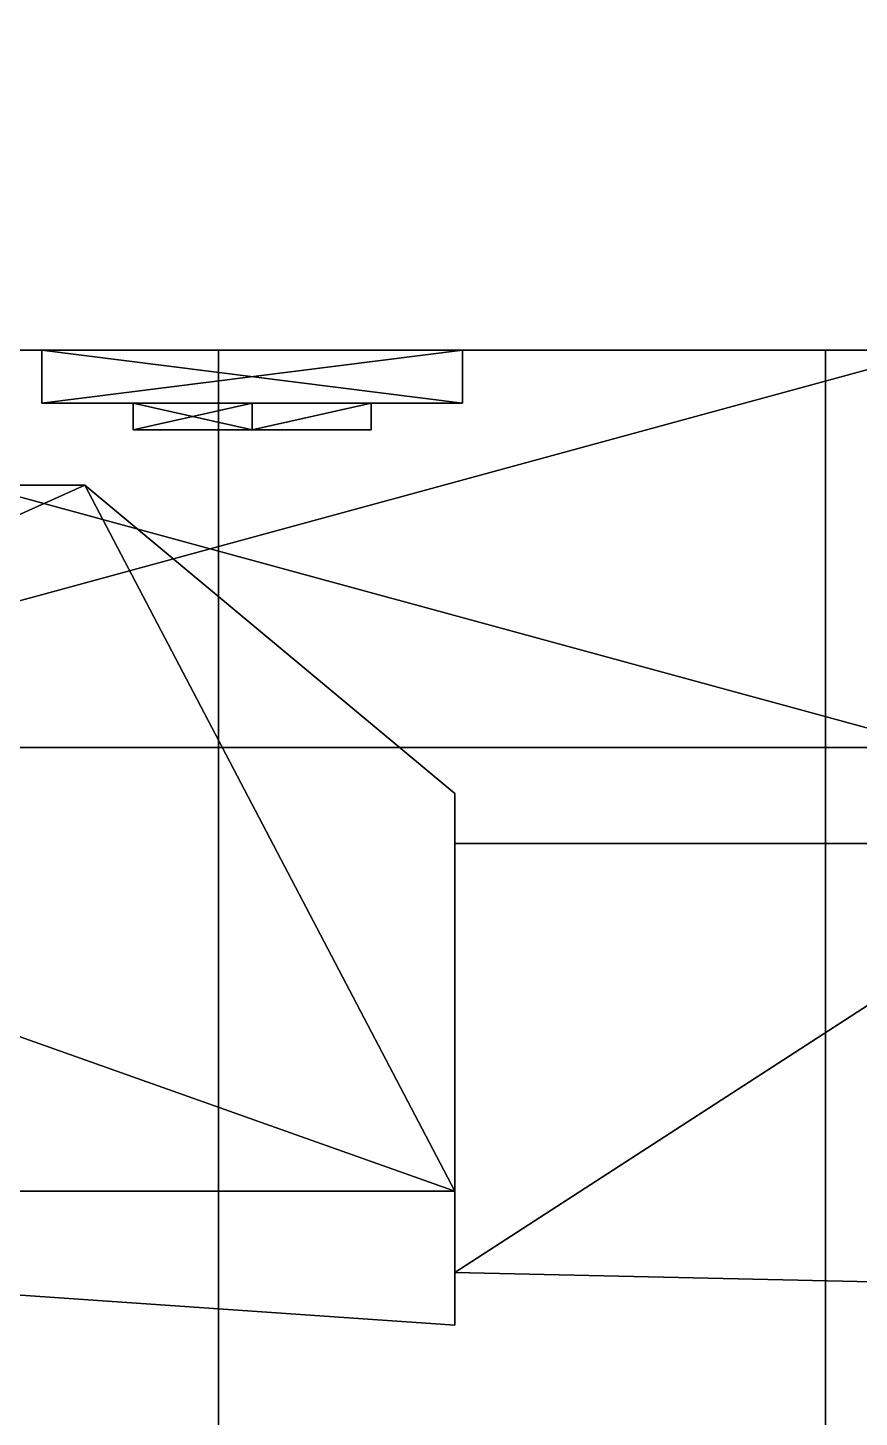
# Model space of a CAD drawing. Extents: x -469 to 3226, y 1395 to 4288.
# Drawn here: x 232.52 to 257.17, y 3425.4 to 3466.58 of the extents above; entities that cross this region are included whole.
import ezdxf

# ---------------------------------------------------------------- set-up
doc = ezdxf.new("R2010")
doc.units = 0
for name, color, linetype in [('LAYER0', 7, 'CONTINUOUS'), ('LAYER1', 7, 'CONTINUOUS'), ('LAYER106', 253, 'CONTINUOUS'), ('LAYER107', 253, 'CONTINUOUS'), ('LAYER109', 253, 'CONTINUOUS'), ('LAYER110', 253, 'CONTINUOUS'), ('LAYER112', 253, 'CONTINUOUS'), ('LAYER113', 253, 'CONTINUOUS'), ('LAYER115', 253, 'CONTINUOUS'), ('LAYER116', 253, 'CONTINUOUS'), ('LAYER118', 253, 'CONTINUOUS'), ('LAYER119', 253, 'CONTINUOUS'), ('LAYER84', 9, 'CONTINUOUS'), ('LAYER88', 7, 'CONTINUOUS'), ('LAYER91', 7, 'CONTINUOUS'), ('LAYER98', 7, 'CONTINUOUS'), ('LAYER99', 9, 'CONTINUOUS')]:
    doc.layers.add(name, color=color, linetype=linetype)

msp = doc.modelspace()

# ---------------------------------------------------------------- linework, layer by layer
at = {"layer": 'LAYER0', "invisible_edges": 1}
for points in [[(3116.174, 4288.024, -5), (-468.8259, 1395.024, -5), (-468.8259, 4288.024, -5), (3116.174, 4288.024, -5)], [(-468.8259, 1395.024, -5), (3116.174, 4288.024, -5), (3116.174, 1395.024, -5), (-468.8259, 1395.024, -5)], [(3116.174, 1395.024), (-468.8259, 4288.024), (-468.8259, 1395.024), (3116.174, 1395.024)], [(-468.8259, 4288.024), (3116.174, 1395.024), (3116.174, 4288.024), (-468.8259, 4288.024)]]:
    msp.add_3dface(points, dxfattribs=at)
at = {"layer": 'LAYER106'}
for points in [[(186.2164, 3453.024, 191.8), (187.6797, 3432.098, 191.8), (245.1851, 3432.098, 191.8), (186.2164, 3453.024, 191.8)], [(186.2164, 3453.024, 191.8), (245.1851, 3432.098, 191.8), (234.2143, 3453.024, 191.8), (186.2164, 3453.024, 191.8)], [(186.2164, 3453.024, 174.2), (186.2164, 3453.024, 191.8), (234.2143, 3453.024, 191.8), (186.2164, 3453.024, 174.2)], [(186.2164, 3453.024, 174.2), (234.2143, 3453.024, 191.8), (234.2143, 3453.024, 174.2), (186.2164, 3453.024, 174.2)], [(187.6797, 3432.098, 174.2), (186.2164, 3453.024, 174.2), (234.2143, 3453.024, 174.2), (187.6797, 3432.098, 174.2)], [(187.6797, 3432.098, 174.2), (234.2143, 3453.024, 174.2), (245.1851, 3432.098, 174.2), (187.6797, 3432.098, 174.2)], [(245.1851, 3432.098, 191.8), (245.1851, 3443.882, 191.8), (234.2143, 3453.024, 191.8), (245.1851, 3432.098, 191.8)], [(245.1851, 3432.098, 174.2), (234.2143, 3453.024, 174.2), (245.1851, 3443.882, 174.2), (245.1851, 3432.098, 174.2)], [(245.1851, 3443.882, 174.2), (234.2143, 3453.024, 174.2), (234.2143, 3453.024, 191.8), (245.1851, 3443.882, 174.2)], [(245.1851, 3443.882, 174.2), (234.2143, 3453.024, 191.8), (245.1851, 3443.882, 191.8), (245.1851, 3443.882, 174.2)], [(245.1851, 3432.098, 191.8), (245.1851, 3432.098, 174.2), (245.1851, 3443.882, 191.8), (245.1851, 3432.098, 191.8)], [(245.1851, 3443.882, 191.8), (245.1851, 3432.098, 174.2), (245.1851, 3443.882, 174.2), (245.1851, 3443.882, 191.8)], [(245.1851, 3429.69, 189.7), (262.4195, 3429.299, 189.7), (264.84, 3442.399, 189.7), (245.1851, 3429.69, 189.7)], [(245.1851, 3429.69, 189.7), (264.84, 3442.399, 189.7), (245.1851, 3442.399, 189.7), (245.1851, 3429.69, 189.7)], [(262.4195, 3429.299, 176.3), (245.1851, 3429.69, 176.3), (264.84, 3442.399, 176.3), (262.4195, 3429.299, 176.3)], [(264.84, 3442.399, 176.3), (245.1851, 3429.69, 176.3), (245.1851, 3442.399, 176.3), (264.84, 3442.399, 176.3)], [(264.84, 3442.399, 176.3), (245.1851, 3442.399, 176.3), (264.84, 3442.399, 189.7), (264.84, 3442.399, 176.3)], [(264.84, 3442.399, 189.7), (245.1851, 3442.399, 176.3), (245.1851, 3442.399, 189.7), (264.84, 3442.399, 189.7)], [(245.1851, 3432.098, 175.6), (245.1851, 3428.124, 175.6), (187.6797, 3432.098, 175.6), (245.1851, 3432.098, 175.6)], [(245.1851, 3428.124, 190.4), (245.1851, 3432.098, 190.4), (187.6797, 3432.098, 190.4), (245.1851, 3428.124, 190.4)], [(245.1851, 3428.124, 190.4), (187.6797, 3432.098, 190.4), (187.6797, 3432.098, 175.6), (245.1851, 3428.124, 190.4)], [(245.1851, 3428.124, 190.4), (187.6797, 3432.098, 175.6), (245.1851, 3428.124, 175.6), (245.1851, 3428.124, 190.4)], [(245.1851, 3432.098, 174.2), (245.1851, 3432.098, 175.6), (187.6797, 3432.098, 175.6), (245.1851, 3432.098, 174.2)], [(245.1851, 3432.098, 174.2), (187.6797, 3432.098, 175.6), (187.6797, 3432.098, 174.2), (245.1851, 3432.098, 174.2)], [(187.6797, 3432.098, 191.8), (187.6797, 3432.098, 190.4), (245.1851, 3432.098, 191.8), (187.6797, 3432.098, 191.8)], [(245.1851, 3432.098, 191.8), (187.6797, 3432.098, 190.4), (245.1851, 3432.098, 190.4), (245.1851, 3432.098, 191.8)], [(245.1851, 3428.124, 190.4), (245.1851, 3428.124, 175.6), (245.1851, 3432.098, 190.4), (245.1851, 3428.124, 190.4)], [(245.1851, 3432.098, 190.4), (245.1851, 3428.124, 175.6), (245.1851, 3432.098, 175.6), (245.1851, 3432.098, 190.4)], [(262.4195, 3429.299, 176.3), (262.4195, 3429.299, 189.7), (245.1851, 3429.69, 189.7), (262.4195, 3429.299, 176.3)], [(262.4195, 3429.299, 176.3), (245.1851, 3429.69, 189.7), (245.1851, 3429.69, 176.3), (262.4195, 3429.299, 176.3)]]:
    msp.add_3dface(points, dxfattribs=at)
at = {"layer": 'LAYER107'}
for points in [[(259.5378, 3457.024, 177), (259.5378, 3445.244, 177), (216.317, 3457.024, 177), (259.5378, 3457.024, 177)], [(216.317, 3457.024, 177), (259.5378, 3445.244, 177), (216.317, 3445.244, 177), (216.317, 3457.024, 177)], [(216.317, 3457.024, 189), (216.317, 3445.244, 189), (259.5378, 3457.024, 189), (216.317, 3457.024, 189)], [(259.5378, 3457.024, 189), (216.317, 3445.244, 189), (259.5378, 3445.244, 189), (259.5378, 3457.024, 189)], [(245.4079, 3455.453, 206), (245.4079, 3457.024, 206), (232.9403, 3457.024, 206), (245.4079, 3455.453, 206)], [(245.4079, 3455.453, 206), (232.9403, 3457.024, 206), (232.9403, 3455.453, 206), (245.4079, 3455.453, 206)], [(232.9403, 3455.453, 206), (232.9403, 3457.024, 206), (232.9403, 3457.024, 160), (232.9403, 3455.453, 206)], [(232.9403, 3455.453, 206), (232.9403, 3457.024, 160), (232.9403, 3455.453, 160), (232.9403, 3455.453, 206)], [(232.9403, 3455.453, 160), (232.9403, 3457.024, 160), (245.4079, 3457.024, 160), (232.9403, 3455.453, 160)], [(232.9403, 3455.453, 160), (245.4079, 3457.024, 160), (245.4079, 3455.453, 160), (232.9403, 3455.453, 160)], [(245.4079, 3457.024, 160), (245.4079, 3457.024, 206), (245.4079, 3455.453, 206), (245.4079, 3457.024, 160)], [(245.4079, 3457.024, 160), (245.4079, 3455.453, 206), (245.4079, 3455.453, 160), (245.4079, 3457.024, 160)], [(245.4079, 3455.453, 160), (245.4079, 3455.453, 206), (232.9403, 3455.453, 206), (245.4079, 3455.453, 160)], [(245.4079, 3455.453, 160), (232.9403, 3455.453, 206), (232.9403, 3455.453, 160), (245.4079, 3455.453, 160)], [(239.1741, 3454.668, 194.7574), (235.6478, 3454.668, 199), (239.1741, 3455.453, 194.7574), (239.1741, 3454.668, 194.7574)], [(239.1741, 3455.453, 194.7574), (235.6478, 3454.668, 199), (235.6478, 3455.453, 199), (239.1741, 3455.453, 194.7574)], [(235.6478, 3454.668, 199), (239.1741, 3454.668, 203.2426), (235.6478, 3455.453, 199), (235.6478, 3454.668, 199)], [(235.6478, 3455.453, 199), (239.1741, 3454.668, 203.2426), (239.1741, 3455.453, 203.2426), (235.6478, 3455.453, 199)], [(239.1741, 3455.453, 203.2426), (235.6478, 3455.453, 199), (239.1741, 3455.453, 194.7574), (239.1741, 3455.453, 203.2426)], [(239.1741, 3454.668, 162.7574), (235.6478, 3454.668, 167), (239.1741, 3455.453, 162.7574), (239.1741, 3454.668, 162.7574)], [(239.1741, 3455.453, 162.7574), (235.6478, 3454.668, 167), (235.6478, 3455.453, 167), (239.1741, 3455.453, 162.7574)], [(235.6478, 3454.668, 167), (239.1741, 3454.668, 171.2426), (235.6478, 3455.453, 167), (235.6478, 3454.668, 167)], [(235.6478, 3455.453, 167), (239.1741, 3454.668, 171.2426), (239.1741, 3455.453, 171.2426), (235.6478, 3455.453, 167)], [(239.1741, 3455.453, 171.2426), (235.6478, 3455.453, 167), (239.1741, 3455.453, 162.7574), (239.1741, 3455.453, 171.2426)], [(242.7005, 3454.668, 199), (239.1741, 3454.668, 194.7574), (242.7005, 3455.453, 199), (242.7005, 3454.668, 199)], [(242.7005, 3455.453, 199), (239.1741, 3454.668, 194.7574), (239.1741, 3455.453, 194.7574), (242.7005, 3455.453, 199)], [(239.1741, 3455.453, 203.2426), (239.1741, 3455.453, 194.7574), (242.7005, 3455.453, 199), (239.1741, 3455.453, 203.2426)], [(239.1741, 3455.453, 203.2426), (239.1741, 3454.668, 203.2426), (242.7005, 3455.453, 199), (239.1741, 3455.453, 203.2426)], [(242.7005, 3455.453, 199), (239.1741, 3454.668, 203.2426), (242.7005, 3454.668, 199), (242.7005, 3455.453, 199)], [(242.7005, 3454.668, 167), (239.1741, 3454.668, 162.7574), (242.7005, 3455.453, 167), (242.7005, 3454.668, 167)], [(242.7005, 3455.453, 167), (239.1741, 3454.668, 162.7574), (239.1741, 3455.453, 162.7574), (242.7005, 3455.453, 167)], [(239.1741, 3455.453, 171.2426), (239.1741, 3455.453, 162.7574), (242.7005, 3455.453, 167), (239.1741, 3455.453, 171.2426)], [(239.1741, 3455.453, 171.2426), (239.1741, 3454.668, 171.2426), (242.7005, 3455.453, 167), (239.1741, 3455.453, 171.2426)], [(242.7005, 3455.453, 167), (239.1741, 3454.668, 171.2426), (242.7005, 3454.668, 167), (242.7005, 3455.453, 167)], [(239.1741, 3454.668, 203.2426), (235.6478, 3454.668, 199), (242.7005, 3454.668, 199), (239.1741, 3454.668, 203.2426)], [(242.7005, 3454.668, 199), (235.6478, 3454.668, 199), (239.1741, 3454.668, 194.7574), (242.7005, 3454.668, 199)], [(239.1741, 3454.668, 171.2426), (235.6478, 3454.668, 167), (242.7005, 3454.668, 167), (239.1741, 3454.668, 171.2426)], [(242.7005, 3454.668, 167), (235.6478, 3454.668, 167), (239.1741, 3454.668, 162.7574), (242.7005, 3454.668, 167)], [(259.5378, 3445.244, 177), (259.5378, 3445.244, 189), (216.317, 3445.244, 177), (259.5378, 3445.244, 177)], [(216.317, 3445.244, 177), (259.5378, 3445.244, 189), (216.317, 3445.244, 189), (216.317, 3445.244, 177)]]:
    msp.add_3dface(points, dxfattribs=at)
at = {"layer": 'LAYER109'}
for points in [[(186.2164, 3453.024, 715.3), (187.6797, 3432.098, 715.3), (245.1851, 3432.098, 715.3), (186.2164, 3453.024, 715.3)], [(186.2164, 3453.024, 715.3), (245.1851, 3432.098, 715.3), (234.2143, 3453.024, 715.3), (186.2164, 3453.024, 715.3)], [(186.2164, 3453.024, 697.7), (186.2164, 3453.024, 715.3), (234.2143, 3453.024, 715.3), (186.2164, 3453.024, 697.7)], [(186.2164, 3453.024, 697.7), (234.2143, 3453.024, 715.3), (234.2143, 3453.024, 697.7), (186.2164, 3453.024, 697.7)], [(187.6797, 3432.098, 697.7), (186.2164, 3453.024, 697.7), (234.2143, 3453.024, 697.7), (187.6797, 3432.098, 697.7)], [(187.6797, 3432.098, 697.7), (234.2143, 3453.024, 697.7), (245.1851, 3432.098, 697.7), (187.6797, 3432.098, 697.7)], [(245.1851, 3432.098, 715.3), (245.1851, 3443.882, 715.3), (234.2143, 3453.024, 715.3), (245.1851, 3432.098, 715.3)], [(245.1851, 3432.098, 697.7), (234.2143, 3453.024, 697.7), (245.1851, 3443.882, 697.7), (245.1851, 3432.098, 697.7)], [(245.1851, 3443.882, 697.7), (234.2143, 3453.024, 697.7), (234.2143, 3453.024, 715.3), (245.1851, 3443.882, 697.7)], [(245.1851, 3443.882, 697.7), (234.2143, 3453.024, 715.3), (245.1851, 3443.882, 715.3), (245.1851, 3443.882, 697.7)], [(245.1851, 3432.098, 715.3), (245.1851, 3432.098, 697.7), (245.1851, 3443.882, 715.3), (245.1851, 3432.098, 715.3)], [(245.1851, 3443.882, 715.3), (245.1851, 3432.098, 697.7), (245.1851, 3443.882, 697.7), (245.1851, 3443.882, 715.3)], [(245.1851, 3429.69, 713.2), (262.4195, 3429.299, 713.2), (264.84, 3442.399, 713.2), (245.1851, 3429.69, 713.2)], [(245.1851, 3429.69, 713.2), (264.84, 3442.399, 713.2), (245.1851, 3442.399, 713.2), (245.1851, 3429.69, 713.2)], [(262.4195, 3429.299, 699.8), (245.1851, 3429.69, 699.8), (264.84, 3442.399, 699.8), (262.4195, 3429.299, 699.8)], [(264.84, 3442.399, 699.8), (245.1851, 3429.69, 699.8), (245.1851, 3442.399, 699.8), (264.84, 3442.399, 699.8)], [(264.84, 3442.399, 699.8), (245.1851, 3442.399, 699.8), (264.84, 3442.399, 713.2), (264.84, 3442.399, 699.8)], [(264.84, 3442.399, 713.2), (245.1851, 3442.399, 699.8), (245.1851, 3442.399, 713.2), (264.84, 3442.399, 713.2)], [(245.1851, 3432.098, 699.1), (245.1851, 3428.124, 699.1), (187.6797, 3432.098, 699.1), (245.1851, 3432.098, 699.1)], [(245.1851, 3428.124, 713.9), (245.1851, 3432.098, 713.9), (187.6797, 3432.098, 713.9), (245.1851, 3428.124, 713.9)], [(245.1851, 3428.124, 713.9), (187.6797, 3432.098, 713.9), (187.6797, 3432.098, 699.1), (245.1851, 3428.124, 713.9)], [(245.1851, 3428.124, 713.9), (187.6797, 3432.098, 699.1), (245.1851, 3428.124, 699.1), (245.1851, 3428.124, 713.9)], [(245.1851, 3432.098, 697.7), (245.1851, 3432.098, 699.1), (187.6797, 3432.098, 699.1), (245.1851, 3432.098, 697.7)], [(245.1851, 3432.098, 697.7), (187.6797, 3432.098, 699.1), (187.6797, 3432.098, 697.7), (245.1851, 3432.098, 697.7)], [(187.6797, 3432.098, 715.3), (187.6797, 3432.098, 713.9), (245.1851, 3432.098, 715.3), (187.6797, 3432.098, 715.3)], [(245.1851, 3432.098, 715.3), (187.6797, 3432.098, 713.9), (245.1851, 3432.098, 713.9), (245.1851, 3432.098, 715.3)], [(245.1851, 3428.124, 713.9), (245.1851, 3428.124, 699.1), (245.1851, 3432.098, 713.9), (245.1851, 3428.124, 713.9)], [(245.1851, 3432.098, 713.9), (245.1851, 3428.124, 699.1), (245.1851, 3432.098, 699.1), (245.1851, 3432.098, 713.9)], [(262.4195, 3429.299, 699.8), (262.4195, 3429.299, 713.2), (245.1851, 3429.69, 713.2), (262.4195, 3429.299, 699.8)], [(262.4195, 3429.299, 699.8), (245.1851, 3429.69, 713.2), (245.1851, 3429.69, 699.8), (262.4195, 3429.299, 699.8)]]:
    msp.add_3dface(points, dxfattribs=at)
at = {"layer": 'LAYER110'}
for points in [[(259.5378, 3457.024, 700.5), (259.5378, 3445.244, 700.5), (216.317, 3457.024, 700.5), (259.5378, 3457.024, 700.5)], [(216.317, 3457.024, 700.5), (259.5378, 3445.244, 700.5), (216.317, 3445.244, 700.5), (216.317, 3457.024, 700.5)], [(216.317, 3457.024, 712.5), (216.317, 3445.244, 712.5), (259.5378, 3457.024, 712.5), (216.317, 3457.024, 712.5)], [(259.5378, 3457.024, 712.5), (216.317, 3445.244, 712.5), (259.5378, 3445.244, 712.5), (259.5378, 3457.024, 712.5)], [(245.4079, 3455.453, 729.5), (245.4079, 3457.024, 729.5), (232.9403, 3457.024, 729.5), (245.4079, 3455.453, 729.5)], [(245.4079, 3455.453, 729.5), (232.9403, 3457.024, 729.5), (232.9403, 3455.453, 729.5), (245.4079, 3455.453, 729.5)], [(232.9403, 3455.453, 729.5), (232.9403, 3457.024, 729.5), (232.9403, 3457.024, 683.5), (232.9403, 3455.453, 729.5)], [(232.9403, 3455.453, 729.5), (232.9403, 3457.024, 683.5), (232.9403, 3455.453, 683.5), (232.9403, 3455.453, 729.5)], [(232.9403, 3455.453, 683.5), (232.9403, 3457.024, 683.5), (245.4079, 3457.024, 683.5), (232.9403, 3455.453, 683.5)], [(232.9403, 3455.453, 683.5), (245.4079, 3457.024, 683.5), (245.4079, 3455.453, 683.5), (232.9403, 3455.453, 683.5)], [(245.4079, 3457.024, 683.5), (245.4079, 3457.024, 729.5), (245.4079, 3455.453, 729.5), (245.4079, 3457.024, 683.5)], [(245.4079, 3457.024, 683.5), (245.4079, 3455.453, 729.5), (245.4079, 3455.453, 683.5), (245.4079, 3457.024, 683.5)], [(245.4079, 3455.453, 683.5), (245.4079, 3455.453, 729.5), (232.9403, 3455.453, 729.5), (245.4079, 3455.453, 683.5)], [(245.4079, 3455.453, 683.5), (232.9403, 3455.453, 729.5), (232.9403, 3455.453, 683.5), (245.4079, 3455.453, 683.5)], [(239.1741, 3454.668, 718.2574), (235.6478, 3454.668, 722.5), (239.1741, 3455.453, 718.2574), (239.1741, 3454.668, 718.2574)], [(239.1741, 3455.453, 718.2574), (235.6478, 3454.668, 722.5), (235.6478, 3455.453, 722.5), (239.1741, 3455.453, 718.2574)], [(235.6478, 3454.668, 722.5), (239.1741, 3454.668, 726.7426), (235.6478, 3455.453, 722.5), (235.6478, 3454.668, 722.5)], [(235.6478, 3455.453, 722.5), (239.1741, 3454.668, 726.7426), (239.1741, 3455.453, 726.7426), (235.6478, 3455.453, 722.5)], [(239.1741, 3455.453, 726.7426), (235.6478, 3455.453, 722.5), (239.1741, 3455.453, 718.2574), (239.1741, 3455.453, 726.7426)], [(239.1741, 3454.668, 686.2574), (235.6478, 3454.668, 690.5), (239.1741, 3455.453, 686.2574), (239.1741, 3454.668, 686.2574)], [(239.1741, 3455.453, 686.2574), (235.6478, 3454.668, 690.5), (235.6478, 3455.453, 690.5), (239.1741, 3455.453, 686.2574)], [(235.6478, 3454.668, 690.5), (239.1741, 3454.668, 694.7426), (235.6478, 3455.453, 690.5), (235.6478, 3454.668, 690.5)], [(235.6478, 3455.453, 690.5), (239.1741, 3454.668, 694.7426), (239.1741, 3455.453, 694.7426), (235.6478, 3455.453, 690.5)], [(239.1741, 3455.453, 694.7426), (235.6478, 3455.453, 690.5), (239.1741, 3455.453, 686.2574), (239.1741, 3455.453, 694.7426)], [(242.7005, 3454.668, 722.5), (239.1741, 3454.668, 718.2574), (242.7005, 3455.453, 722.5), (242.7005, 3454.668, 722.5)], [(242.7005, 3455.453, 722.5), (239.1741, 3454.668, 718.2574), (239.1741, 3455.453, 718.2574), (242.7005, 3455.453, 722.5)], [(239.1741, 3455.453, 726.7426), (239.1741, 3455.453, 718.2574), (242.7005, 3455.453, 722.5), (239.1741, 3455.453, 726.7426)], [(239.1741, 3455.453, 726.7426), (239.1741, 3454.668, 726.7426), (242.7005, 3455.453, 722.5), (239.1741, 3455.453, 726.7426)], [(242.7005, 3455.453, 722.5), (239.1741, 3454.668, 726.7426), (242.7005, 3454.668, 722.5), (242.7005, 3455.453, 722.5)], [(242.7005, 3454.668, 690.5), (239.1741, 3454.668, 686.2574), (242.7005, 3455.453, 690.5), (242.7005, 3454.668, 690.5)], [(242.7005, 3455.453, 690.5), (239.1741, 3454.668, 686.2574), (239.1741, 3455.453, 686.2574), (242.7005, 3455.453, 690.5)], [(239.1741, 3455.453, 694.7426), (239.1741, 3455.453, 686.2574), (242.7005, 3455.453, 690.5), (239.1741, 3455.453, 694.7426)], [(239.1741, 3455.453, 694.7426), (239.1741, 3454.668, 694.7426), (242.7005, 3455.453, 690.5), (239.1741, 3455.453, 694.7426)], [(242.7005, 3455.453, 690.5), (239.1741, 3454.668, 694.7426), (242.7005, 3454.668, 690.5), (242.7005, 3455.453, 690.5)], [(239.1741, 3454.668, 726.7426), (235.6478, 3454.668, 722.5), (242.7005, 3454.668, 722.5), (239.1741, 3454.668, 726.7426)], [(242.7005, 3454.668, 722.5), (235.6478, 3454.668, 722.5), (239.1741, 3454.668, 718.2574), (242.7005, 3454.668, 722.5)], [(239.1741, 3454.668, 694.7426), (235.6478, 3454.668, 690.5), (242.7005, 3454.668, 690.5), (239.1741, 3454.668, 694.7426)], [(242.7005, 3454.668, 690.5), (235.6478, 3454.668, 690.5), (239.1741, 3454.668, 686.2574), (242.7005, 3454.668, 690.5)], [(259.5378, 3445.244, 700.5), (259.5378, 3445.244, 712.5), (216.317, 3445.244, 700.5), (259.5378, 3445.244, 700.5)], [(216.317, 3445.244, 700.5), (259.5378, 3445.244, 712.5), (216.317, 3445.244, 712.5), (216.317, 3445.244, 700.5)]]:
    msp.add_3dface(points, dxfattribs=at)
at = {"layer": 'LAYER112'}
for points in [[(186.2164, 3453.024, 1238.8), (187.6797, 3432.098, 1238.8), (245.1851, 3432.098, 1238.8), (186.2164, 3453.024, 1238.8)], [(186.2164, 3453.024, 1238.8), (245.1851, 3432.098, 1238.8), (234.2143, 3453.024, 1238.8), (186.2164, 3453.024, 1238.8)], [(186.2164, 3453.024, 1221.2), (186.2164, 3453.024, 1238.8), (234.2143, 3453.024, 1238.8), (186.2164, 3453.024, 1221.2)], [(186.2164, 3453.024, 1221.2), (234.2143, 3453.024, 1238.8), (234.2143, 3453.024, 1221.2), (186.2164, 3453.024, 1221.2)], [(187.6797, 3432.098, 1221.2), (186.2164, 3453.024, 1221.2), (234.2143, 3453.024, 1221.2), (187.6797, 3432.098, 1221.2)], [(187.6797, 3432.098, 1221.2), (234.2143, 3453.024, 1221.2), (245.1851, 3432.098, 1221.2), (187.6797, 3432.098, 1221.2)], [(245.1851, 3432.098, 1238.8), (245.1851, 3443.882, 1238.8), (234.2143, 3453.024, 1238.8), (245.1851, 3432.098, 1238.8)], [(245.1851, 3432.098, 1221.2), (234.2143, 3453.024, 1221.2), (245.1851, 3443.882, 1221.2), (245.1851, 3432.098, 1221.2)], [(245.1851, 3443.882, 1221.2), (234.2143, 3453.024, 1221.2), (234.2143, 3453.024, 1238.8), (245.1851, 3443.882, 1221.2)], [(245.1851, 3443.882, 1221.2), (234.2143, 3453.024, 1238.8), (245.1851, 3443.882, 1238.8), (245.1851, 3443.882, 1221.2)], [(245.1851, 3432.098, 1238.8), (245.1851, 3432.098, 1221.2), (245.1851, 3443.882, 1238.8), (245.1851, 3432.098, 1238.8)], [(245.1851, 3443.882, 1238.8), (245.1851, 3432.098, 1221.2), (245.1851, 3443.882, 1221.2), (245.1851, 3443.882, 1238.8)], [(245.1851, 3429.69, 1236.7), (262.4195, 3429.299, 1236.7), (264.84, 3442.399, 1236.7), (245.1851, 3429.69, 1236.7)], [(245.1851, 3429.69, 1236.7), (264.84, 3442.399, 1236.7), (245.1851, 3442.399, 1236.7), (245.1851, 3429.69, 1236.7)], [(262.4195, 3429.299, 1223.3), (245.1851, 3429.69, 1223.3), (264.84, 3442.399, 1223.3), (262.4195, 3429.299, 1223.3)], [(264.84, 3442.399, 1223.3), (245.1851, 3429.69, 1223.3), (245.1851, 3442.399, 1223.3), (264.84, 3442.399, 1223.3)], [(264.84, 3442.399, 1223.3), (245.1851, 3442.399, 1223.3), (264.84, 3442.399, 1236.7), (264.84, 3442.399, 1223.3)], [(264.84, 3442.399, 1236.7), (245.1851, 3442.399, 1223.3), (245.1851, 3442.399, 1236.7), (264.84, 3442.399, 1236.7)], [(245.1851, 3432.098, 1222.6), (245.1851, 3428.124, 1222.6), (187.6797, 3432.098, 1222.6), (245.1851, 3432.098, 1222.6)], [(245.1851, 3428.124, 1237.4), (245.1851, 3432.098, 1237.4), (187.6797, 3432.098, 1237.4), (245.1851, 3428.124, 1237.4)], [(245.1851, 3428.124, 1237.4), (187.6797, 3432.098, 1237.4), (187.6797, 3432.098, 1222.6), (245.1851, 3428.124, 1237.4)], [(245.1851, 3428.124, 1237.4), (187.6797, 3432.098, 1222.6), (245.1851, 3428.124, 1222.6), (245.1851, 3428.124, 1237.4)], [(245.1851, 3432.098, 1221.2), (245.1851, 3432.098, 1222.6), (187.6797, 3432.098, 1222.6), (245.1851, 3432.098, 1221.2)], [(245.1851, 3432.098, 1221.2), (187.6797, 3432.098, 1222.6), (187.6797, 3432.098, 1221.2), (245.1851, 3432.098, 1221.2)], [(187.6797, 3432.098, 1238.8), (187.6797, 3432.098, 1237.4), (245.1851, 3432.098, 1238.8), (187.6797, 3432.098, 1238.8)], [(245.1851, 3432.098, 1238.8), (187.6797, 3432.098, 1237.4), (245.1851, 3432.098, 1237.4), (245.1851, 3432.098, 1238.8)], [(245.1851, 3428.124, 1237.4), (245.1851, 3428.124, 1222.6), (245.1851, 3432.098, 1237.4), (245.1851, 3428.124, 1237.4)], [(245.1851, 3432.098, 1237.4), (245.1851, 3428.124, 1222.6), (245.1851, 3432.098, 1222.6), (245.1851, 3432.098, 1237.4)], [(262.4195, 3429.299, 1223.3), (262.4195, 3429.299, 1236.7), (245.1851, 3429.69, 1236.7), (262.4195, 3429.299, 1223.3)], [(262.4195, 3429.299, 1223.3), (245.1851, 3429.69, 1236.7), (245.1851, 3429.69, 1223.3), (262.4195, 3429.299, 1223.3)]]:
    msp.add_3dface(points, dxfattribs=at)
at = {"layer": 'LAYER113'}
for points in [[(259.5378, 3457.024, 1224), (259.5378, 3445.244, 1224), (216.317, 3457.024, 1224), (259.5378, 3457.024, 1224)], [(216.317, 3457.024, 1224), (259.5378, 3445.244, 1224), (216.317, 3445.244, 1224), (216.317, 3457.024, 1224)], [(216.317, 3457.024, 1236), (216.317, 3445.244, 1236), (259.5378, 3457.024, 1236), (216.317, 3457.024, 1236)], [(259.5378, 3457.024, 1236), (216.317, 3445.244, 1236), (259.5378, 3445.244, 1236), (259.5378, 3457.024, 1236)], [(245.4079, 3455.453, 1253), (245.4079, 3457.024, 1253), (232.9403, 3457.024, 1253), (245.4079, 3455.453, 1253)], [(245.4079, 3455.453, 1253), (232.9403, 3457.024, 1253), (232.9403, 3455.453, 1253), (245.4079, 3455.453, 1253)], [(232.9403, 3455.453, 1253), (232.9403, 3457.024, 1253), (232.9403, 3457.024, 1207), (232.9403, 3455.453, 1253)], [(232.9403, 3455.453, 1253), (232.9403, 3457.024, 1207), (232.9403, 3455.453, 1207), (232.9403, 3455.453, 1253)], [(232.9403, 3455.453, 1207), (232.9403, 3457.024, 1207), (245.4079, 3457.024, 1207), (232.9403, 3455.453, 1207)], [(232.9403, 3455.453, 1207), (245.4079, 3457.024, 1207), (245.4079, 3455.453, 1207), (232.9403, 3455.453, 1207)], [(245.4079, 3457.024, 1207), (245.4079, 3457.024, 1253), (245.4079, 3455.453, 1253), (245.4079, 3457.024, 1207)], [(245.4079, 3457.024, 1207), (245.4079, 3455.453, 1253), (245.4079, 3455.453, 1207), (245.4079, 3457.024, 1207)], [(245.4079, 3455.453, 1207), (245.4079, 3455.453, 1253), (232.9403, 3455.453, 1253), (245.4079, 3455.453, 1207)], [(245.4079, 3455.453, 1207), (232.9403, 3455.453, 1253), (232.9403, 3455.453, 1207), (245.4079, 3455.453, 1207)], [(239.1741, 3454.668, 1241.757), (235.6478, 3454.668, 1246), (239.1741, 3455.453, 1241.757), (239.1741, 3454.668, 1241.757)], [(239.1741, 3455.453, 1241.757), (235.6478, 3454.668, 1246), (235.6478, 3455.453, 1246), (239.1741, 3455.453, 1241.757)], [(235.6478, 3454.668, 1246), (239.1741, 3454.668, 1250.243), (235.6478, 3455.453, 1246), (235.6478, 3454.668, 1246)], [(235.6478, 3455.453, 1246), (239.1741, 3454.668, 1250.243), (239.1741, 3455.453, 1250.243), (235.6478, 3455.453, 1246)], [(239.1741, 3455.453, 1250.243), (235.6478, 3455.453, 1246), (239.1741, 3455.453, 1241.757), (239.1741, 3455.453, 1250.243)], [(239.1741, 3454.668, 1209.757), (235.6478, 3454.668, 1214), (239.1741, 3455.453, 1209.757), (239.1741, 3454.668, 1209.757)], [(239.1741, 3455.453, 1209.757), (235.6478, 3454.668, 1214), (235.6478, 3455.453, 1214), (239.1741, 3455.453, 1209.757)], [(235.6478, 3454.668, 1214), (239.1741, 3454.668, 1218.243), (235.6478, 3455.453, 1214), (235.6478, 3454.668, 1214)], [(235.6478, 3455.453, 1214), (239.1741, 3454.668, 1218.243), (239.1741, 3455.453, 1218.243), (235.6478, 3455.453, 1214)], [(239.1741, 3455.453, 1218.243), (235.6478, 3455.453, 1214), (239.1741, 3455.453, 1209.757), (239.1741, 3455.453, 1218.243)], [(242.7005, 3454.668, 1246), (239.1741, 3454.668, 1241.757), (242.7005, 3455.453, 1246), (242.7005, 3454.668, 1246)], [(242.7005, 3455.453, 1246), (239.1741, 3454.668, 1241.757), (239.1741, 3455.453, 1241.757), (242.7005, 3455.453, 1246)], [(239.1741, 3455.453, 1250.243), (239.1741, 3455.453, 1241.757), (242.7005, 3455.453, 1246), (239.1741, 3455.453, 1250.243)], [(239.1741, 3455.453, 1250.243), (239.1741, 3454.668, 1250.243), (242.7005, 3455.453, 1246), (239.1741, 3455.453, 1250.243)], [(242.7005, 3455.453, 1246), (239.1741, 3454.668, 1250.243), (242.7005, 3454.668, 1246), (242.7005, 3455.453, 1246)], [(242.7005, 3454.668, 1214), (239.1741, 3454.668, 1209.757), (242.7005, 3455.453, 1214), (242.7005, 3454.668, 1214)], [(242.7005, 3455.453, 1214), (239.1741, 3454.668, 1209.757), (239.1741, 3455.453, 1209.757), (242.7005, 3455.453, 1214)], [(239.1741, 3455.453, 1218.243), (239.1741, 3455.453, 1209.757), (242.7005, 3455.453, 1214), (239.1741, 3455.453, 1218.243)], [(239.1741, 3455.453, 1218.243), (239.1741, 3454.668, 1218.243), (242.7005, 3455.453, 1214), (239.1741, 3455.453, 1218.243)], [(242.7005, 3455.453, 1214), (239.1741, 3454.668, 1218.243), (242.7005, 3454.668, 1214), (242.7005, 3455.453, 1214)], [(239.1741, 3454.668, 1250.243), (235.6478, 3454.668, 1246), (242.7005, 3454.668, 1246), (239.1741, 3454.668, 1250.243)], [(242.7005, 3454.668, 1246), (235.6478, 3454.668, 1246), (239.1741, 3454.668, 1241.757), (242.7005, 3454.668, 1246)], [(239.1741, 3454.668, 1218.243), (235.6478, 3454.668, 1214), (242.7005, 3454.668, 1214), (239.1741, 3454.668, 1218.243)], [(242.7005, 3454.668, 1214), (235.6478, 3454.668, 1214), (239.1741, 3454.668, 1209.757), (242.7005, 3454.668, 1214)], [(259.5378, 3445.244, 1224), (259.5378, 3445.244, 1236), (216.317, 3445.244, 1224), (259.5378, 3445.244, 1224)], [(216.317, 3445.244, 1224), (259.5378, 3445.244, 1236), (216.317, 3445.244, 1236), (216.317, 3445.244, 1224)]]:
    msp.add_3dface(points, dxfattribs=at)
at = {"layer": 'LAYER115'}
for points in [[(186.2164, 3453.024, 1762.3), (187.6797, 3432.098, 1762.3), (245.1851, 3432.098, 1762.3), (186.2164, 3453.024, 1762.3)], [(186.2164, 3453.024, 1762.3), (245.1851, 3432.098, 1762.3), (234.2143, 3453.024, 1762.3), (186.2164, 3453.024, 1762.3)], [(186.2164, 3453.024, 1744.7), (186.2164, 3453.024, 1762.3), (234.2143, 3453.024, 1762.3), (186.2164, 3453.024, 1744.7)], [(186.2164, 3453.024, 1744.7), (234.2143, 3453.024, 1762.3), (234.2143, 3453.024, 1744.7), (186.2164, 3453.024, 1744.7)], [(187.6797, 3432.098, 1744.7), (186.2164, 3453.024, 1744.7), (234.2143, 3453.024, 1744.7), (187.6797, 3432.098, 1744.7)], [(187.6797, 3432.098, 1744.7), (234.2143, 3453.024, 1744.7), (245.1851, 3432.098, 1744.7), (187.6797, 3432.098, 1744.7)], [(245.1851, 3432.098, 1762.3), (245.1851, 3443.882, 1762.3), (234.2143, 3453.024, 1762.3), (245.1851, 3432.098, 1762.3)], [(245.1851, 3432.098, 1744.7), (234.2143, 3453.024, 1744.7), (245.1851, 3443.882, 1744.7), (245.1851, 3432.098, 1744.7)], [(245.1851, 3443.882, 1744.7), (234.2143, 3453.024, 1744.7), (234.2143, 3453.024, 1762.3), (245.1851, 3443.882, 1744.7)], [(245.1851, 3443.882, 1744.7), (234.2143, 3453.024, 1762.3), (245.1851, 3443.882, 1762.3), (245.1851, 3443.882, 1744.7)], [(245.1851, 3432.098, 1762.3), (245.1851, 3432.098, 1744.7), (245.1851, 3443.882, 1762.3), (245.1851, 3432.098, 1762.3)], [(245.1851, 3443.882, 1762.3), (245.1851, 3432.098, 1744.7), (245.1851, 3443.882, 1744.7), (245.1851, 3443.882, 1762.3)], [(245.1851, 3429.69, 1760.2), (262.4195, 3429.299, 1760.2), (264.84, 3442.399, 1760.2), (245.1851, 3429.69, 1760.2)], [(245.1851, 3429.69, 1760.2), (264.84, 3442.399, 1760.2), (245.1851, 3442.399, 1760.2), (245.1851, 3429.69, 1760.2)], [(262.4195, 3429.299, 1746.8), (245.1851, 3429.69, 1746.8), (264.84, 3442.399, 1746.8), (262.4195, 3429.299, 1746.8)], [(264.84, 3442.399, 1746.8), (245.1851, 3429.69, 1746.8), (245.1851, 3442.399, 1746.8), (264.84, 3442.399, 1746.8)], [(264.84, 3442.399, 1746.8), (245.1851, 3442.399, 1746.8), (264.84, 3442.399, 1760.2), (264.84, 3442.399, 1746.8)], [(264.84, 3442.399, 1760.2), (245.1851, 3442.399, 1746.8), (245.1851, 3442.399, 1760.2), (264.84, 3442.399, 1760.2)], [(245.1851, 3432.098, 1746.1), (245.1851, 3428.124, 1746.1), (187.6797, 3432.098, 1746.1), (245.1851, 3432.098, 1746.1)], [(245.1851, 3428.124, 1760.9), (245.1851, 3432.098, 1760.9), (187.6797, 3432.098, 1760.9), (245.1851, 3428.124, 1760.9)], [(245.1851, 3428.124, 1760.9), (187.6797, 3432.098, 1760.9), (187.6797, 3432.098, 1746.1), (245.1851, 3428.124, 1760.9)], [(245.1851, 3428.124, 1760.9), (187.6797, 3432.098, 1746.1), (245.1851, 3428.124, 1746.1), (245.1851, 3428.124, 1760.9)], [(245.1851, 3432.098, 1744.7), (245.1851, 3432.098, 1746.1), (187.6797, 3432.098, 1746.1), (245.1851, 3432.098, 1744.7)], [(245.1851, 3432.098, 1744.7), (187.6797, 3432.098, 1746.1), (187.6797, 3432.098, 1744.7), (245.1851, 3432.098, 1744.7)], [(187.6797, 3432.098, 1762.3), (187.6797, 3432.098, 1760.9), (245.1851, 3432.098, 1762.3), (187.6797, 3432.098, 1762.3)], [(245.1851, 3432.098, 1762.3), (187.6797, 3432.098, 1760.9), (245.1851, 3432.098, 1760.9), (245.1851, 3432.098, 1762.3)], [(245.1851, 3428.124, 1760.9), (245.1851, 3428.124, 1746.1), (245.1851, 3432.098, 1760.9), (245.1851, 3428.124, 1760.9)], [(245.1851, 3432.098, 1760.9), (245.1851, 3428.124, 1746.1), (245.1851, 3432.098, 1746.1), (245.1851, 3432.098, 1760.9)], [(262.4195, 3429.299, 1746.8), (262.4195, 3429.299, 1760.2), (245.1851, 3429.69, 1760.2), (262.4195, 3429.299, 1746.8)], [(262.4195, 3429.299, 1746.8), (245.1851, 3429.69, 1760.2), (245.1851, 3429.69, 1746.8), (262.4195, 3429.299, 1746.8)]]:
    msp.add_3dface(points, dxfattribs=at)
at = {"layer": 'LAYER116'}
for points in [[(259.5378, 3457.024, 1747.5), (259.5378, 3445.244, 1747.5), (216.317, 3457.024, 1747.5), (259.5378, 3457.024, 1747.5)], [(216.317, 3457.024, 1747.5), (259.5378, 3445.244, 1747.5), (216.317, 3445.244, 1747.5), (216.317, 3457.024, 1747.5)], [(216.317, 3457.024, 1759.5), (216.317, 3445.244, 1759.5), (259.5378, 3457.024, 1759.5), (216.317, 3457.024, 1759.5)], [(259.5378, 3457.024, 1759.5), (216.317, 3445.244, 1759.5), (259.5378, 3445.244, 1759.5), (259.5378, 3457.024, 1759.5)], [(245.4079, 3455.453, 1776.5), (245.4079, 3457.024, 1776.5), (232.9403, 3457.024, 1776.5), (245.4079, 3455.453, 1776.5)], [(245.4079, 3455.453, 1776.5), (232.9403, 3457.024, 1776.5), (232.9403, 3455.453, 1776.5), (245.4079, 3455.453, 1776.5)], [(232.9403, 3455.453, 1776.5), (232.9403, 3457.024, 1776.5), (232.9403, 3457.024, 1730.5), (232.9403, 3455.453, 1776.5)], [(232.9403, 3455.453, 1776.5), (232.9403, 3457.024, 1730.5), (232.9403, 3455.453, 1730.5), (232.9403, 3455.453, 1776.5)], [(232.9403, 3455.453, 1730.5), (232.9403, 3457.024, 1730.5), (245.4079, 3457.024, 1730.5), (232.9403, 3455.453, 1730.5)], [(232.9403, 3455.453, 1730.5), (245.4079, 3457.024, 1730.5), (245.4079, 3455.453, 1730.5), (232.9403, 3455.453, 1730.5)], [(245.4079, 3457.024, 1730.5), (245.4079, 3457.024, 1776.5), (245.4079, 3455.453, 1776.5), (245.4079, 3457.024, 1730.5)], [(245.4079, 3457.024, 1730.5), (245.4079, 3455.453, 1776.5), (245.4079, 3455.453, 1730.5), (245.4079, 3457.024, 1730.5)], [(245.4079, 3455.453, 1730.5), (245.4079, 3455.453, 1776.5), (232.9403, 3455.453, 1776.5), (245.4079, 3455.453, 1730.5)], [(245.4079, 3455.453, 1730.5), (232.9403, 3455.453, 1776.5), (232.9403, 3455.453, 1730.5), (245.4079, 3455.453, 1730.5)], [(239.1741, 3454.668, 1765.257), (235.6478, 3454.668, 1769.5), (239.1741, 3455.453, 1765.257), (239.1741, 3454.668, 1765.257)], [(239.1741, 3455.453, 1765.257), (235.6478, 3454.668, 1769.5), (235.6478, 3455.453, 1769.5), (239.1741, 3455.453, 1765.257)], [(235.6478, 3454.668, 1769.5), (239.1741, 3454.668, 1773.743), (235.6478, 3455.453, 1769.5), (235.6478, 3454.668, 1769.5)], [(235.6478, 3455.453, 1769.5), (239.1741, 3454.668, 1773.743), (239.1741, 3455.453, 1773.743), (235.6478, 3455.453, 1769.5)], [(239.1741, 3455.453, 1773.743), (235.6478, 3455.453, 1769.5), (239.1741, 3455.453, 1765.257), (239.1741, 3455.453, 1773.743)], [(239.1741, 3454.668, 1733.257), (235.6478, 3454.668, 1737.5), (239.1741, 3455.453, 1733.257), (239.1741, 3454.668, 1733.257)], [(239.1741, 3455.453, 1733.257), (235.6478, 3454.668, 1737.5), (235.6478, 3455.453, 1737.5), (239.1741, 3455.453, 1733.257)], [(235.6478, 3454.668, 1737.5), (239.1741, 3454.668, 1741.743), (235.6478, 3455.453, 1737.5), (235.6478, 3454.668, 1737.5)], [(235.6478, 3455.453, 1737.5), (239.1741, 3454.668, 1741.743), (239.1741, 3455.453, 1741.743), (235.6478, 3455.453, 1737.5)], [(239.1741, 3455.453, 1741.743), (235.6478, 3455.453, 1737.5), (239.1741, 3455.453, 1733.257), (239.1741, 3455.453, 1741.743)], [(242.7005, 3454.668, 1769.5), (239.1741, 3454.668, 1765.257), (242.7005, 3455.453, 1769.5), (242.7005, 3454.668, 1769.5)], [(242.7005, 3455.453, 1769.5), (239.1741, 3454.668, 1765.257), (239.1741, 3455.453, 1765.257), (242.7005, 3455.453, 1769.5)], [(239.1741, 3455.453, 1773.743), (239.1741, 3455.453, 1765.257), (242.7005, 3455.453, 1769.5), (239.1741, 3455.453, 1773.743)], [(239.1741, 3455.453, 1773.743), (239.1741, 3454.668, 1773.743), (242.7005, 3455.453, 1769.5), (239.1741, 3455.453, 1773.743)], [(242.7005, 3455.453, 1769.5), (239.1741, 3454.668, 1773.743), (242.7005, 3454.668, 1769.5), (242.7005, 3455.453, 1769.5)], [(242.7005, 3454.668, 1737.5), (239.1741, 3454.668, 1733.257), (242.7005, 3455.453, 1737.5), (242.7005, 3454.668, 1737.5)], [(242.7005, 3455.453, 1737.5), (239.1741, 3454.668, 1733.257), (239.1741, 3455.453, 1733.257), (242.7005, 3455.453, 1737.5)], [(239.1741, 3455.453, 1741.743), (239.1741, 3455.453, 1733.257), (242.7005, 3455.453, 1737.5), (239.1741, 3455.453, 1741.743)], [(239.1741, 3455.453, 1741.743), (239.1741, 3454.668, 1741.743), (242.7005, 3455.453, 1737.5), (239.1741, 3455.453, 1741.743)], [(242.7005, 3455.453, 1737.5), (239.1741, 3454.668, 1741.743), (242.7005, 3454.668, 1737.5), (242.7005, 3455.453, 1737.5)], [(239.1741, 3454.668, 1773.743), (235.6478, 3454.668, 1769.5), (242.7005, 3454.668, 1769.5), (239.1741, 3454.668, 1773.743)], [(242.7005, 3454.668, 1769.5), (235.6478, 3454.668, 1769.5), (239.1741, 3454.668, 1765.257), (242.7005, 3454.668, 1769.5)], [(239.1741, 3454.668, 1741.743), (235.6478, 3454.668, 1737.5), (242.7005, 3454.668, 1737.5), (239.1741, 3454.668, 1741.743)], [(242.7005, 3454.668, 1737.5), (235.6478, 3454.668, 1737.5), (239.1741, 3454.668, 1733.257), (242.7005, 3454.668, 1737.5)], [(259.5378, 3445.244, 1747.5), (259.5378, 3445.244, 1759.5), (216.317, 3445.244, 1747.5), (259.5378, 3445.244, 1747.5)], [(216.317, 3445.244, 1747.5), (259.5378, 3445.244, 1759.5), (216.317, 3445.244, 1759.5), (216.317, 3445.244, 1747.5)]]:
    msp.add_3dface(points, dxfattribs=at)
at = {"layer": 'LAYER118'}
for points in [[(186.2164, 3453.024, 2285.8), (187.6797, 3432.098, 2285.8), (245.1851, 3432.098, 2285.8), (186.2164, 3453.024, 2285.8)], [(186.2164, 3453.024, 2285.8), (245.1851, 3432.098, 2285.8), (234.2143, 3453.024, 2285.8), (186.2164, 3453.024, 2285.8)], [(186.2164, 3453.024, 2268.2), (186.2164, 3453.024, 2285.8), (234.2143, 3453.024, 2285.8), (186.2164, 3453.024, 2268.2)], [(186.2164, 3453.024, 2268.2), (234.2143, 3453.024, 2285.8), (234.2143, 3453.024, 2268.2), (186.2164, 3453.024, 2268.2)], [(187.6797, 3432.098, 2268.2), (186.2164, 3453.024, 2268.2), (234.2143, 3453.024, 2268.2), (187.6797, 3432.098, 2268.2)], [(187.6797, 3432.098, 2268.2), (234.2143, 3453.024, 2268.2), (245.1851, 3432.098, 2268.2), (187.6797, 3432.098, 2268.2)], [(245.1851, 3432.098, 2285.8), (245.1851, 3443.882, 2285.8), (234.2143, 3453.024, 2285.8), (245.1851, 3432.098, 2285.8)], [(245.1851, 3432.098, 2268.2), (234.2143, 3453.024, 2268.2), (245.1851, 3443.882, 2268.2), (245.1851, 3432.098, 2268.2)], [(245.1851, 3443.882, 2268.2), (234.2143, 3453.024, 2268.2), (234.2143, 3453.024, 2285.8), (245.1851, 3443.882, 2268.2)], [(245.1851, 3443.882, 2268.2), (234.2143, 3453.024, 2285.8), (245.1851, 3443.882, 2285.8), (245.1851, 3443.882, 2268.2)], [(245.1851, 3432.098, 2285.8), (245.1851, 3432.098, 2268.2), (245.1851, 3443.882, 2285.8), (245.1851, 3432.098, 2285.8)], [(245.1851, 3443.882, 2285.8), (245.1851, 3432.098, 2268.2), (245.1851, 3443.882, 2268.2), (245.1851, 3443.882, 2285.8)], [(245.1851, 3429.69, 2283.7), (262.4195, 3429.299, 2283.7), (264.84, 3442.399, 2283.7), (245.1851, 3429.69, 2283.7)], [(245.1851, 3429.69, 2283.7), (264.84, 3442.399, 2283.7), (245.1851, 3442.399, 2283.7), (245.1851, 3429.69, 2283.7)], [(262.4195, 3429.299, 2270.3), (245.1851, 3429.69, 2270.3), (264.84, 3442.399, 2270.3), (262.4195, 3429.299, 2270.3)], [(264.84, 3442.399, 2270.3), (245.1851, 3429.69, 2270.3), (245.1851, 3442.399, 2270.3), (264.84, 3442.399, 2270.3)], [(264.84, 3442.399, 2270.3), (245.1851, 3442.399, 2270.3), (264.84, 3442.399, 2283.7), (264.84, 3442.399, 2270.3)], [(264.84, 3442.399, 2283.7), (245.1851, 3442.399, 2270.3), (245.1851, 3442.399, 2283.7), (264.84, 3442.399, 2283.7)], [(245.1851, 3432.098, 2269.6), (245.1851, 3428.124, 2269.6), (187.6797, 3432.098, 2269.6), (245.1851, 3432.098, 2269.6)], [(245.1851, 3428.124, 2284.4), (245.1851, 3432.098, 2284.4), (187.6797, 3432.098, 2284.4), (245.1851, 3428.124, 2284.4)], [(245.1851, 3428.124, 2284.4), (187.6797, 3432.098, 2284.4), (187.6797, 3432.098, 2269.6), (245.1851, 3428.124, 2284.4)], [(245.1851, 3428.124, 2284.4), (187.6797, 3432.098, 2269.6), (245.1851, 3428.124, 2269.6), (245.1851, 3428.124, 2284.4)], [(245.1851, 3432.098, 2268.2), (245.1851, 3432.098, 2269.6), (187.6797, 3432.098, 2269.6), (245.1851, 3432.098, 2268.2)], [(245.1851, 3432.098, 2268.2), (187.6797, 3432.098, 2269.6), (187.6797, 3432.098, 2268.2), (245.1851, 3432.098, 2268.2)], [(187.6797, 3432.098, 2285.8), (187.6797, 3432.098, 2284.4), (245.1851, 3432.098, 2285.8), (187.6797, 3432.098, 2285.8)], [(245.1851, 3432.098, 2285.8), (187.6797, 3432.098, 2284.4), (245.1851, 3432.098, 2284.4), (245.1851, 3432.098, 2285.8)], [(245.1851, 3428.124, 2284.4), (245.1851, 3428.124, 2269.6), (245.1851, 3432.098, 2284.4), (245.1851, 3428.124, 2284.4)], [(245.1851, 3432.098, 2284.4), (245.1851, 3428.124, 2269.6), (245.1851, 3432.098, 2269.6), (245.1851, 3432.098, 2284.4)], [(262.4195, 3429.299, 2270.3), (262.4195, 3429.299, 2283.7), (245.1851, 3429.69, 2283.7), (262.4195, 3429.299, 2270.3)], [(262.4195, 3429.299, 2270.3), (245.1851, 3429.69, 2283.7), (245.1851, 3429.69, 2270.3), (262.4195, 3429.299, 2270.3)]]:
    msp.add_3dface(points, dxfattribs=at)
at = {"layer": 'LAYER119'}
for points in [[(259.5378, 3457.024, 2271), (259.5378, 3445.244, 2271), (216.317, 3457.024, 2271), (259.5378, 3457.024, 2271)], [(216.317, 3457.024, 2271), (259.5378, 3445.244, 2271), (216.317, 3445.244, 2271), (216.317, 3457.024, 2271)], [(216.317, 3457.024, 2283), (216.317, 3445.244, 2283), (259.5378, 3457.024, 2283), (216.317, 3457.024, 2283)], [(259.5378, 3457.024, 2283), (216.317, 3445.244, 2283), (259.5378, 3445.244, 2283), (259.5378, 3457.024, 2283)], [(245.4079, 3455.453, 2300), (245.4079, 3457.024, 2300), (232.9403, 3457.024, 2300), (245.4079, 3455.453, 2300)], [(245.4079, 3455.453, 2300), (232.9403, 3457.024, 2300), (232.9403, 3455.453, 2300), (245.4079, 3455.453, 2300)], [(232.9403, 3455.453, 2300), (232.9403, 3457.024, 2300), (232.9403, 3457.024, 2254), (232.9403, 3455.453, 2300)], [(232.9403, 3455.453, 2300), (232.9403, 3457.024, 2254), (232.9403, 3455.453, 2254), (232.9403, 3455.453, 2300)], [(232.9403, 3455.453, 2254), (232.9403, 3457.024, 2254), (245.4079, 3457.024, 2254), (232.9403, 3455.453, 2254)], [(232.9403, 3455.453, 2254), (245.4079, 3457.024, 2254), (245.4079, 3455.453, 2254), (232.9403, 3455.453, 2254)], [(245.4079, 3457.024, 2254), (245.4079, 3457.024, 2300), (245.4079, 3455.453, 2300), (245.4079, 3457.024, 2254)], [(245.4079, 3457.024, 2254), (245.4079, 3455.453, 2300), (245.4079, 3455.453, 2254), (245.4079, 3457.024, 2254)], [(245.4079, 3455.453, 2254), (245.4079, 3455.453, 2300), (232.9403, 3455.453, 2300), (245.4079, 3455.453, 2254)], [(245.4079, 3455.453, 2254), (232.9403, 3455.453, 2300), (232.9403, 3455.453, 2254), (245.4079, 3455.453, 2254)], [(239.1741, 3454.668, 2288.757), (235.6478, 3454.668, 2293), (239.1741, 3455.453, 2288.757), (239.1741, 3454.668, 2288.757)], [(239.1741, 3455.453, 2288.757), (235.6478, 3454.668, 2293), (235.6478, 3455.453, 2293), (239.1741, 3455.453, 2288.757)], [(235.6478, 3454.668, 2293), (239.1741, 3454.668, 2297.243), (235.6478, 3455.453, 2293), (235.6478, 3454.668, 2293)], [(235.6478, 3455.453, 2293), (239.1741, 3454.668, 2297.243), (239.1741, 3455.453, 2297.243), (235.6478, 3455.453, 2293)], [(239.1741, 3455.453, 2297.243), (235.6478, 3455.453, 2293), (239.1741, 3455.453, 2288.757), (239.1741, 3455.453, 2297.243)], [(239.1741, 3454.668, 2256.757), (235.6478, 3454.668, 2261), (239.1741, 3455.453, 2256.757), (239.1741, 3454.668, 2256.757)], [(239.1741, 3455.453, 2256.757), (235.6478, 3454.668, 2261), (235.6478, 3455.453, 2261), (239.1741, 3455.453, 2256.757)], [(235.6478, 3454.668, 2261), (239.1741, 3454.668, 2265.243), (235.6478, 3455.453, 2261), (235.6478, 3454.668, 2261)], [(235.6478, 3455.453, 2261), (239.1741, 3454.668, 2265.243), (239.1741, 3455.453, 2265.243), (235.6478, 3455.453, 2261)], [(239.1741, 3455.453, 2265.243), (235.6478, 3455.453, 2261), (239.1741, 3455.453, 2256.757), (239.1741, 3455.453, 2265.243)], [(242.7005, 3454.668, 2293), (239.1741, 3454.668, 2288.757), (242.7005, 3455.453, 2293), (242.7005, 3454.668, 2293)], [(242.7005, 3455.453, 2293), (239.1741, 3454.668, 2288.757), (239.1741, 3455.453, 2288.757), (242.7005, 3455.453, 2293)], [(239.1741, 3455.453, 2297.243), (239.1741, 3455.453, 2288.757), (242.7005, 3455.453, 2293), (239.1741, 3455.453, 2297.243)], [(239.1741, 3455.453, 2297.243), (239.1741, 3454.668, 2297.243), (242.7005, 3455.453, 2293), (239.1741, 3455.453, 2297.243)], [(242.7005, 3455.453, 2293), (239.1741, 3454.668, 2297.243), (242.7005, 3454.668, 2293), (242.7005, 3455.453, 2293)], [(242.7005, 3454.668, 2261), (239.1741, 3454.668, 2256.757), (242.7005, 3455.453, 2261), (242.7005, 3454.668, 2261)], [(242.7005, 3455.453, 2261), (239.1741, 3454.668, 2256.757), (239.1741, 3455.453, 2256.757), (242.7005, 3455.453, 2261)], [(239.1741, 3455.453, 2265.243), (239.1741, 3455.453, 2256.757), (242.7005, 3455.453, 2261), (239.1741, 3455.453, 2265.243)], [(239.1741, 3455.453, 2265.243), (239.1741, 3454.668, 2265.243), (242.7005, 3455.453, 2261), (239.1741, 3455.453, 2265.243)], [(242.7005, 3455.453, 2261), (239.1741, 3454.668, 2265.243), (242.7005, 3454.668, 2261), (242.7005, 3455.453, 2261)], [(239.1741, 3454.668, 2297.243), (235.6478, 3454.668, 2293), (242.7005, 3454.668, 2293), (239.1741, 3454.668, 2297.243)], [(242.7005, 3454.668, 2293), (235.6478, 3454.668, 2293), (239.1741, 3454.668, 2288.757), (242.7005, 3454.668, 2293)], [(239.1741, 3454.668, 2265.243), (235.6478, 3454.668, 2261), (242.7005, 3454.668, 2261), (239.1741, 3454.668, 2265.243)], [(242.7005, 3454.668, 2261), (235.6478, 3454.668, 2261), (239.1741, 3454.668, 2256.757), (242.7005, 3454.668, 2261)], [(259.5378, 3445.244, 2271), (259.5378, 3445.244, 2283), (216.317, 3445.244, 2271), (259.5378, 3445.244, 2271)], [(216.317, 3445.244, 2271), (259.5378, 3445.244, 2283), (216.317, 3445.244, 2283), (216.317, 3445.244, 2271)]]:
    msp.add_3dface(points, dxfattribs=at)
at = {"layer": 'LAYER84', "invisible_edges": 1}
for points in [[(-303.8259, 3457.024), (276.1741, 3475.024), (276.1741, 3457.024), (-303.8259, 3457.024)], [(276.1741, 3475.024), (-303.8259, 3457.024), (-303.8259, 3475.024), (276.1741, 3475.024)], [(-303.8259, 3475.024, 2380), (276.1741, 3457.024, 2380), (276.1741, 3475.024, 2380), (-303.8259, 3475.024, 2380)], [(276.1741, 3457.024, 2380), (-303.8259, 3475.024, 2380), (-303.8259, 3457.024, 2380), (276.1741, 3457.024, 2380)], [(-303.8259, 3457.024), (276.1741, 3457.024, 2380), (-303.8259, 3457.024, 2380), (-303.8259, 3457.024)], [(276.1741, 3457.024, 2380), (-303.8259, 3457.024), (276.1741, 3457.024), (276.1741, 3457.024, 2380)]]:
    msp.add_3dface(points, dxfattribs=at)
at = {"layer": 'LAYER88', "invisible_edges": 1}
for points in [[(-303.8259, 3063.694, 2379), (276.1741, 3457.024, 2379), (-303.8259, 3457.024, 2379), (-303.8259, 3063.694, 2379)], [(276.1741, 3457.024, 2379), (-303.8259, 3063.694, 2379), (276.1741, 3063.694, 2379), (276.1741, 3457.024, 2379)], [(-303.8259, 3457.024, 2361), (276.1741, 3457.024, 2379), (276.1741, 3457.024, 2361), (-303.8259, 3457.024, 2361)], [(276.1741, 3457.024, 2379), (-303.8259, 3457.024, 2361), (-303.8259, 3457.024, 2379), (276.1741, 3457.024, 2379)], [(276.1741, 3063.694, 2361), (-303.8259, 3457.024, 2361), (276.1741, 3457.024, 2361), (276.1741, 3063.694, 2361)], [(-303.8259, 3457.024, 2361), (276.1741, 3063.694, 2361), (-303.8259, 3063.694, 2361), (-303.8259, 3457.024, 2361)]]:
    msp.add_3dface(points, dxfattribs=at)
at = {"layer": 'LAYER91', "invisible_edges": 1}
for points in [[(-279.2259, 3063.694, 2034), (276.1741, 3457.024, 2034), (-279.2259, 3457.024, 2034), (-279.2259, 3063.694, 2034)], [(276.1741, 3457.024, 2034), (-279.2259, 3063.694, 2034), (276.1741, 3063.694, 2034), (276.1741, 3457.024, 2034)], [(-279.2259, 3457.024, 2016), (276.1741, 3457.024, 2034), (276.1741, 3457.024, 2016), (-279.2259, 3457.024, 2016)], [(276.1741, 3457.024, 2034), (-279.2259, 3457.024, 2016), (-279.2259, 3457.024, 2034), (276.1741, 3457.024, 2034)], [(276.1741, 3063.694, 2016), (-279.2259, 3457.024, 2016), (276.1741, 3457.024, 2016), (276.1741, 3063.694, 2016)], [(-279.2259, 3457.024, 2016), (276.1741, 3063.694, 2016), (-279.2259, 3063.694, 2016), (-279.2259, 3457.024, 2016)]]:
    msp.add_3dface(points, dxfattribs=at)
at = {"layer": 'LAYER98', "invisible_edges": 1}
for points in [[(-303.8259, 3457.024, 80), (276.1741, 3063.694, 80), (-303.8259, 3063.694, 80), (-303.8259, 3457.024, 80)], [(276.1741, 3063.694, 80), (-303.8259, 3457.024, 80), (276.1741, 3457.024, 80), (276.1741, 3063.694, 80)], [(-303.8259, 3457.024, 80), (276.1741, 3457.024, 98), (276.1741, 3457.024, 80), (-303.8259, 3457.024, 80)], [(276.1741, 3457.024, 98), (-303.8259, 3457.024, 80), (-303.8259, 3457.024, 98), (276.1741, 3457.024, 98)], [(276.1741, 3457.024, 98), (-303.8259, 3063.694, 98), (276.1741, 3063.694, 98), (276.1741, 3457.024, 98)], [(-303.8259, 3063.694, 98), (276.1741, 3457.024, 98), (-303.8259, 3457.024, 98), (-303.8259, 3063.694, 98)]]:
    msp.add_3dface(points, dxfattribs=at)
at = {"layer": 'LAYER99', "invisible_edges": 1}
for points in [[(238.1741, 3457.024, 80), (238.1741, 3063.694), (238.1741, 3063.694, 80), (238.1741, 3457.024, 80)], [(238.1741, 3063.694), (238.1741, 3457.024, 80), (238.1741, 3457.024), (238.1741, 3063.694)], [(256.1741, 3457.024), (238.1741, 3063.694), (238.1741, 3457.024), (256.1741, 3457.024)], [(238.1741, 3063.694), (256.1741, 3457.024), (256.1741, 3063.694), (238.1741, 3063.694)], [(238.1741, 3457.024, 80), (256.1741, 3457.024), (238.1741, 3457.024), (238.1741, 3457.024, 80)], [(256.1741, 3457.024), (238.1741, 3457.024, 80), (256.1741, 3457.024, 80), (256.1741, 3457.024)], [(256.1741, 3063.694, 80), (238.1741, 3457.024, 80), (238.1741, 3063.694, 80), (256.1741, 3063.694, 80)], [(238.1741, 3457.024, 80), (256.1741, 3063.694, 80), (256.1741, 3457.024, 80), (238.1741, 3457.024, 80)], [(256.1741, 3457.024), (256.1741, 3063.694, 80), (256.1741, 3063.694), (256.1741, 3457.024)], [(256.1741, 3063.694, 80), (256.1741, 3457.024), (256.1741, 3457.024, 80), (256.1741, 3063.694, 80)]]:
    msp.add_3dface(points, dxfattribs=at)

# ---------------------------------------------------------------- meshes
at = {"layer": 'LAYER1'}
mesh = msp.add_polymesh((5, 2), dxfattribs=at)
for k, corner in enumerate([(2966.174, 1545.024, 2430), (2966.174, 4138.024, 2430), (-318.8259, 1545.024, 2430), (2966.174, 1545.024, 2430), (-318.8259, 4138.024, 2430), (-318.8259, 1545.024, 2430), (2966.174, 4138.024, 2430), (-318.8259, 4138.024, 2430), (3116.174, 4288.024, 2430), (-468.8259, 4288.024, 2430)]):
    mesh.set_mesh_vertex(divmod(k, 2), corner)

doc.saveas('drawing.dxf')
